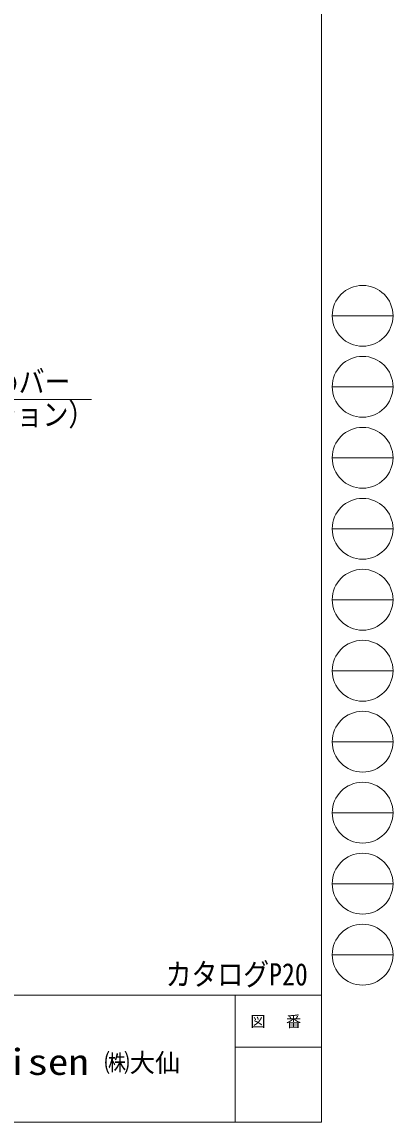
# Model space of a CAD drawing. Units: millimetres, scale not verified. Extents: x -8385 to 8479, y -5853 to 5787.
# Drawn here: x 6283 to 8479, y -5853 to 656 of the extents above; entities that cross this region are included whole.
import ezdxf
from ezdxf.enums import TextEntityAlignment as Align

# ---------------------------------------------------------------- set-up
doc = ezdxf.new("R2010")
doc.units = ezdxf.units.MM
doc.header["$LTSCALE"] = 30
for name, color, linetype, lineweight in [('0-6_OTH_LINE', 6, 'Continuous', 9), ('0-A_寸法', 6, 'Continuous', 9), ('F-0_240', 7, 'Continuous', 9)]:
    doc.layers.add(name, color=color, linetype=linetype, lineweight=lineweight)
doc.styles.add('ＭＳ ゴシック', font='')
doc.styles.get('ＭＳ ゴシック').set_extended_font_data('MS Gothic')

msp = doc.modelspace()

# ---------------------------------------------------------------- linework, layer by layer
at = {"layer": '0-A_寸法'}
msp.add_lwpolyline([(5247.04, -2211.49), (5613.07, -1577.52), (6694.69, -1577.52)], dxfattribs=at)
at = {"layer": 'F-0_240', "color": 5}
for p, q in [((8054.55, 5787.34), (8054.55, -5852.66)), ((-8385.45, -5102.66), (8054.55, -5102.66)), ((7544.54, -5102.66), (7544.54, -5852.66)), ((7544.54, -5410.16), (8054.55, -5410.16)), ((-8385.45, -5852.66), (8054.55, -5852.66))]:
    msp.add_line(p, q, dxfattribs=at)
at = {"layer": 'F-0_240', "color": 4}
for p, q in [((8118.66, -1082.66), (8478.66, -1082.66)), ((8118.66, -1502.66), (8478.66, -1502.66)), ((8118.66, -1922.66), (8478.66, -1922.66)), ((8118.66, -2342.66), (8478.66, -2342.66)), ((8118.66, -2762.66), (8478.66, -2762.66)), ((8118.66, -3182.66), (8478.66, -3182.66)), ((8118.66, -3602.66), (8478.66, -3602.66)), ((8118.66, -4022.66), (8478.66, -4022.66)), ((8118.66, -4442.66), (8478.66, -4442.66)), ((8118.66, -4862.66), (8478.66, -4862.66))]:
    msp.add_line(p, q, dxfattribs=at)
for centre in [(8298.66, -1082.66), (8298.66, -1502.66), (8298.66, -1922.66), (8298.66, -2342.66), (8298.66, -2762.66), (8298.66, -3182.66), (8298.66, -3602.66), (8298.66, -4022.66), (8298.66, -4442.66), (8298.66, -4862.66)]:
    msp.add_circle(centre, 180, dxfattribs=at)

# ---------------------------------------------------------------- texts
at = {"layer": '0-6_OTH_LINE', "color": 7, "style": 'ＭＳ ゴシック', "width": 0.85}
msp.add_text('カタログP20', height=132, dxfattribs=at).set_placement((7132.96, -5084.49), align=Align.BOTTOM_LEFT)
at = {"layer": '0-A_寸法', "color": 7, "style": 'ＭＳ ゴシック', "width": 0.85}
for s, p in [('車止めバー', (5804.36, -1577.64)), ('（オプション）', (5639.36, -1772.22))]:
    msp.add_text(s, height=132, dxfattribs=at).set_placement(p, align=Align.BOTTOM_LEFT)
at = {"layer": 'F-0_240', "style": 'ＭＳ ゴシック', "width": 1.15}
msp.add_text('Daisen', height=154, dxfattribs=at).set_placement((5954.61, -5620.26), align=Align.BOTTOM_LEFT)
at = {"layer": 'F-0_240', "style": 'ＭＳ ゴシック'}
msp.add_text('㈱大仙\u3000', height=110, dxfattribs=at).set_placement((6770.01, -5590.26), align=Align.BOTTOM_LEFT)
at = {"layer": 'F-0_240', "insert": (7634.54, -5297.66), "char_height": 65.98, "attachment_point": 7, "style": 'ＭＳ ゴシック'}
msp.add_mtext('\\T1.17;図\u3000番', dxfattribs=at)

doc.saveas('drawing.dxf')
